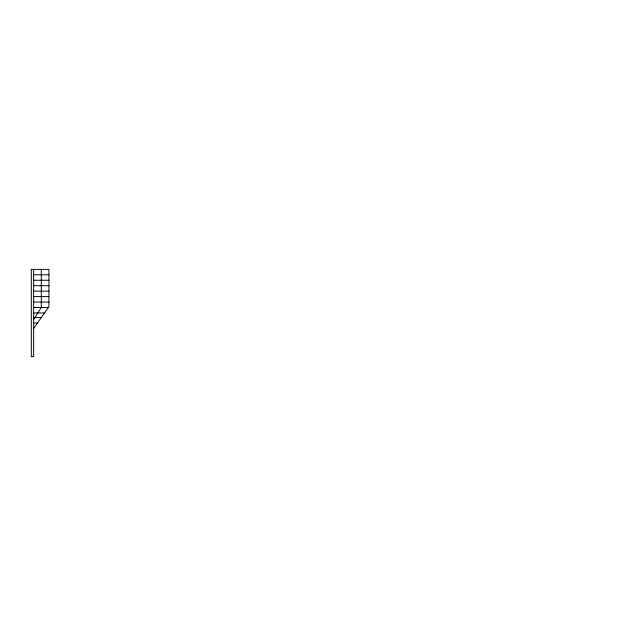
<?xml version="1.0" encoding="UTF-8"?>
<svg xmlns="http://www.w3.org/2000/svg" width="626" height="626" viewBox="0 0 626 626"><rect width="100%" height="100%" fill="white"/><g stroke="black" fill="none" stroke-linecap="round" stroke-linejoin="round"><path stroke-width="0.94" d="M33.64 319.487L41.293 307.507L41.293 269.383M33.64 328.423L48.938 306.693L48.938 269.383L31.3 269.383L31.3 356.617L33.64 356.617L33.64 269.383M33.64 274.798L48.938 274.798M33.64 280.252L48.938 280.252M33.64 285.699L48.938 285.699M33.64 291.153L48.938 291.153M33.64 296.607L48.938 296.607M33.64 302.061L48.938 302.061M33.64 307.507L48.366 307.507M33.64 312.961L44.524 312.961M33.64 317.562L41.293 317.562M33.64 323.008L37.45 323.008"/></g></svg>
